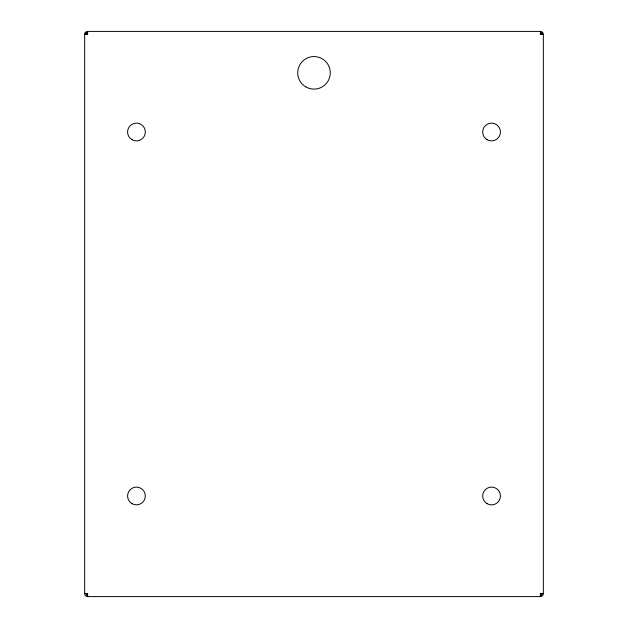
<?xml version="1.0" encoding="UTF-8"?>
<svg xmlns="http://www.w3.org/2000/svg" width="628" height="628" viewBox="0 0 628 628"><rect width="100%" height="100%" fill="white"/><g stroke="black" fill="none" stroke-linecap="round" stroke-linejoin="round"><path stroke-width="0.94" d="M86.656 595.022L86.86 593.641L87.622 594.41L86.656 595.022L87.622 595.124L86.86 593.641M541.14 34.359L541.344 32.978L540.378 33.59L541.14 34.359L542.341 33.331L541.485 32.711L540.378 33.59M85.063 34.359L85.345 33.025L86.146 34.359L87.622 33.59L86.24 33.394L86.146 34.359L86.601 32.397L87.622 32.876L86.86 34.359M541.854 593.641L541.399 595.603L540.378 595.124L541.14 593.641M87.622 31.4L540.378 31.4A2.959 2.959 0 0 1 543.338 34.359L543.338 593.641A2.959 2.959 0 0 1 540.378 596.6L87.622 596.6A2.959 2.959 0 0 1 84.662 593.641L84.662 34.359A2.959 2.959 0 0 1 87.622 31.4L87.622 34.359L84.662 34.359M543.338 34.359L540.378 34.359L540.378 31.4M84.662 593.641L87.622 593.641L87.622 596.6M543.338 593.641L540.378 593.641L540.378 596.6M132.013 139.699A8.878 8.878 0 0 0 145.327 132.013A8.878 8.878 0 0 0 132.013 124.32A8.878 8.878 0 0 0 132.013 139.699M487.108 503.68A8.878 8.878 0 0 0 500.43 495.987A8.878 8.878 0 0 0 487.108 488.301A8.878 8.878 0 0 0 487.108 503.68M132.013 503.68A8.878 8.878 0 0 0 145.327 495.987A8.878 8.878 0 0 0 132.013 488.301A8.878 8.878 0 0 0 132.013 503.68M487.108 139.699A8.878 8.878 0 0 0 500.43 132.013A8.878 8.878 0 0 0 487.108 124.32A8.878 8.878 0 0 0 487.108 139.699M305.86 86.923A16.273 16.273 0 0 0 330.273 72.824A16.273 16.273 0 0 0 305.86 58.734A16.273 16.273 0 0 0 305.86 86.923"/></g></svg>
